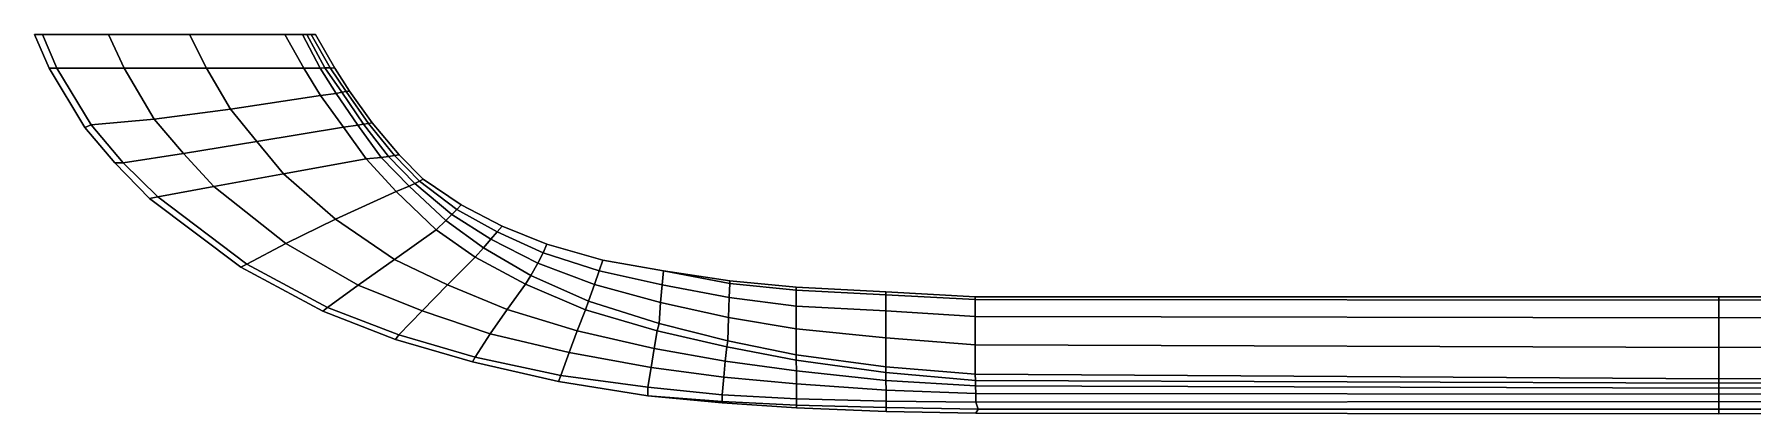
# Model space of a CAD drawing. Extents: x -125 to 123, y -28 to 0.
# Drawn here: x -125 to 0.2, y -27.6 to 0 of the extents above; entities that cross this region are included whole.
import ezdxf

# ---------------------------------------------------------------- set-up
doc = ezdxf.new("R2010")
doc.units = 0
doc.layers.add('METAL', color=5, linetype='CONTINUOUS')

msp = doc.modelspace()

# ---------------------------------------------------------------- meshes
at = {"layer": 'METAL'}
mesh = msp.add_polyface(dxfattribs=at)
corners = [(-124.41, -0.01, 0.83), (-117.98, 0, 1.88), (-117.98, -0.01, 0.83), (-116.74, 0, 2.43), (-112.99, 0, 2.97), (-106.75, 0, 3.48), (-125, -0.01, 0.29), (-123.91, -2.46, 0.32), (-123.37, -2.46, 0.83), (-124.41, -0.01, 0.83), (-121.31, -6.79, 0.31), (-120.86, -6.6, 0.89), (-119.14, -9.37, 0.34), (-118.52, -9.37, 0.98), (-118.13, -0.01, 0.29), (-125, -0.01, 0.29), (-116.61, -11.97, 0.37), (-116.01, -11.84, 1.07), (-123.91, -2.46, 0.13), (-123.91, -2.46, 0.02), (-121.31, -6.79, 0.02), (-121.31, -6.79, 0.11), (-119.14, -9.37, 0.02), (-119.14, -9.37, 0.12), (-116.61, -11.97, 0.13), (-116.61, -11.97, 0.02), (-109.96, -16.97, 0.02), (-109.96, -16.97, 0.19), (-125, -0.01, 0.29), (-125, -0.01, 0.11), (-123.91, -2.46, 0.32), (-121.31, -6.79, 0.31), (-119.14, -9.37, 0.34), (-116.61, -11.97, 0.37), (-109.96, -16.97, 0.56), (-118.13, -0.01, 0.11), (-125, -0.01, 0.11), (-119.59, -0.01, 2.35), (-118.45, -2.46, 2.34), (-112.45, -2.46, 3.53), (-113.7, -0.01, 3.57), (-119.59, -0.01, 2.35), (-123.37, -2.46, 0.83), (-124.41, -0.01, 0.83), (-116.26, -6.17, 2.39), (-110.7, -5.46, 3.57), (-120.86, -6.6, 0.89), (-116.01, -11.84, 1.07), (-111.91, -11.08, 2.52), (-114.13, -8.69, 2.45), (-118.52, -9.37, 0.98), (-113.7, -0.01, 3.57), (-125, -0.01, 0.02), (-118.13, -0.01, 0.02), (-125, -0.01, 0.02), (-124.41, -0.01, -0.79), (-117.98, -0.01, -0.79), (-117.98, 0, -1.85), (-112.99, 0, -2.93), (-116.74, 0, -2.4), (-106.75, 0, -3.44), (-125, -0.01, -0.25), (-124.41, -0.01, -0.79), (-123.37, -2.46, -0.79), (-123.91, -2.46, -0.28), (-120.86, -6.6, -0.86), (-121.31, -6.79, -0.27), (-118.52, -9.37, -0.94), (-119.14, -9.37, -0.3), (-118.13, -0.01, -0.25), (-125, -0.01, -0.25), (-116.01, -11.84, -1.03), (-116.61, -11.97, -0.33), (-123.91, -2.46, -0.09), (-121.31, -6.79, -0.08), (-119.14, -9.37, -0.09), (-116.61, -11.97, -0.1), (-109.96, -16.97, -0.16), (-125, -0.01, -0.25), (-123.91, -2.46, -0.28), (-125, -0.01, -0.07), (-121.31, -6.79, -0.27), (-119.14, -9.37, -0.3), (-125, -0.01, -0.07), (-118.13, -0.01, -0.07), (-116.61, -11.97, -0.33), (-119.59, -0.01, -2.32), (-118.45, -2.46, -2.3), (-119.59, -0.01, -2.32), (-113.7, -0.01, -3.53), (-112.45, -2.46, -3.5), (-123.37, -2.46, -0.79), (-124.41, -0.01, -0.79), (-116.26, -6.17, -2.35), (-110.7, -5.46, -3.53), (-120.86, -6.6, -0.86), (-116.01, -11.84, -1.03), (-118.52, -9.37, -0.94), (-114.13, -8.69, -2.42), (-111.91, -11.08, -2.48), (-113.7, -0.01, -3.53)]
mesh.append_faces([[corners[k] for k in face] for face in [(0, 1, 2, 2), (1, 3, 4, 5), (6, 7, 8, 9), (7, 10, 11, 8), (10, 12, 13, 11), (14, 15, 0, 2), (12, 16, 17, 13), (18, 19, 20, 21), (21, 20, 22, 23), (24, 25, 26, 27), (28, 29, 18, 30), (30, 18, 21, 31), (31, 21, 23, 32), (33, 24, 27, 34), (14, 35, 36, 15), (32, 23, 24, 33), (3, 1, 0, 37), (38, 39, 40, 41), (42, 38, 41, 43), (44, 45, 39, 38), (46, 44, 38, 42), (47, 48, 49, 50), (4, 3, 37, 51), (50, 49, 44, 46), (18, 29, 52, 19), (36, 35, 53, 54), (24, 23, 22, 25), (55, 56, 57, 57), (58, 59, 57, 60), (61, 62, 63, 64), (64, 63, 65, 66), (66, 65, 67, 68), (69, 56, 55, 70), (68, 67, 71, 72), (73, 74, 20, 19), (74, 75, 22, 20), (76, 77, 26, 25), (78, 79, 73, 80), (79, 81, 74, 73), (81, 82, 75, 74), (69, 70, 83, 84), (82, 85, 76, 75), (59, 86, 55, 57), (87, 88, 89, 90), (91, 92, 88, 87), (93, 87, 90, 94), (95, 91, 87, 93), (96, 97, 98, 99), (58, 100, 86, 59), (97, 95, 93, 98), (73, 19, 52, 80), (83, 54, 53, 84), (76, 25, 22, 75)]])
mesh = msp.add_polyface(dxfattribs=at)
corners = [(-105.45, -0.01, 4.68), (-106.75, -0.01, 4.48), (-105.36, -2.46, 4.42), (-104.18, -2.46, 4.61), (-117.98, 0, 1.88), (-106.75, 0, 2.26), (-106.75, -0.01, 0.83), (-117.98, -0.01, 0.83), (-104.82, 0, 2.33), (-104.5, -0.01, 0.83), (-106.75, 0, 3.48), (-105.45, -0.01, 4.68), (-104.18, -2.46, 4.61), (-103.82, -2.44, 3.57), (-105.14, 0, 3.61), (-105.14, 0, 3.61), (-106.75, -0.01, 4.48), (-105.45, -0.01, 4.68), (-106.77, -0.01, 0.29), (-118.13, -0.01, 0.29), (-116.61, -11.97, 0.37), (-109.96, -16.97, 0.56), (-109.52, -16.76, 1.29), (-116.01, -11.84, 1.07), (-103.98, -20.19, 0.9), (-103.64, -19.92, 1.67), (-104.5, -0.01, 0.29), (-104.5, -0.01, 0.11), (-104.5, -0.01, 0.02), (-106.77, -0.01, 0.02), (-106.77, -0.01, 0.11), (-118.13, -0.01, 0.11), (-109.96, -16.97, 0.56), (-109.96, -16.97, 0.19), (-103.98, -20.19, 0.31), (-103.98, -20.19, 0.9), (-112.45, -2.46, 3.53), (-113.7, -0.01, 3.57), (-110.7, -5.46, 3.57), (-104.15, -4.45, 4.44), (-106.84, -10.16, 3.65), (-100.81, -9.08, 4.46), (-102.48, -6.77, 4.45), (-108.78, -7.82, 3.61), (-111.91, -11.08, 2.52), (-114.13, -8.69, 2.45), (-106.68, -15.25, 2.71), (-103.04, -13.48, 3.8), (-109.52, -16.76, 1.29), (-116.01, -11.84, 1.07), (-103.64, -19.92, 1.67), (-101.4, -18.29, 3.01), (-112.99, 0, 2.97), (-113.7, -0.01, 3.57), (-116.26, -6.17, 2.39), (-118.13, -0.01, 0.02), (-109.96, -16.97, 0.02), (-103.98, -20.19, 0.02), (-105.45, -0.01, -4.65), (-104.18, -2.46, -4.58), (-105.36, -2.46, -4.38), (-106.75, -0.01, -4.45), (-117.98, 0, -1.85), (-117.98, -0.01, -0.79), (-106.75, -0.01, -0.79), (-106.75, 0, -2.23), (-104.5, -0.01, -0.79), (-104.82, 0, -2.29), (-106.75, 0, -3.44), (-105.14, 0, -3.58), (-106.75, -0.01, -4.45), (-105.45, -0.01, -4.65), (-106.77, -0.01, -0.25), (-118.13, -0.01, -0.25), (-116.61, -11.97, -0.33), (-116.01, -11.84, -1.03), (-109.52, -16.76, -1.26), (-109.96, -16.97, -0.52), (-103.64, -19.92, -1.64), (-103.98, -20.19, -0.87), (-104.5, -0.01, -0.25), (-104.5, -0.01, -0.07), (-106.77, -0.01, -0.07), (-118.13, -0.01, -0.07), (-116.61, -11.97, -0.33), (-109.96, -16.97, -0.52), (-109.96, -16.97, -0.16), (-116.61, -11.97, -0.1), (-103.98, -20.19, -0.87), (-103.98, -20.19, -0.28), (-112.45, -2.46, -3.5), (-113.7, -0.01, -3.53), (-110.7, -5.46, -3.53), (-104.15, -4.45, -4.4), (-106.84, -10.16, -3.62), (-108.78, -7.82, -3.57), (-102.48, -6.77, -4.42), (-100.81, -9.08, -4.43), (-111.91, -11.08, -2.48), (-114.13, -8.69, -2.42), (-106.68, -15.25, -2.68), (-103.04, -13.48, -3.76), (-109.52, -16.76, -1.26), (-116.01, -11.84, -1.03), (-103.64, -19.92, -1.64), (-101.4, -18.29, -2.97), (-113.7, -0.01, -3.53), (-112.99, 0, -2.93), (-116.26, -6.17, -2.35)]
mesh.append_faces([[corners[k] for k in face] for face in [(0, 1, 2, 3), (4, 5, 6, 7), (5, 8, 9, 6), (5, 4, 10, 10), (11, 12, 13, 14), (10, 15, 8, 5), (16, 17, 15, 10), (18, 19, 7, 6), (20, 21, 22, 23), (21, 24, 25, 22), (26, 18, 6, 9), (27, 28, 29, 30), (18, 30, 31, 19), (32, 33, 34, 35), (26, 27, 30, 18), (36, 2, 1, 37), (38, 39, 2, 36), (40, 41, 42, 43), (43, 42, 39, 38), (44, 40, 43, 45), (46, 47, 40, 44), (48, 46, 44, 49), (50, 51, 46, 48), (10, 52, 53, 16), (45, 43, 38, 54), (31, 30, 29, 55), (34, 33, 56, 57), (58, 59, 60, 61), (62, 63, 64, 65), (65, 64, 66, 67), (65, 68, 62, 62), (68, 65, 67, 69), (70, 68, 69, 71), (72, 64, 63, 73), (74, 75, 76, 77), (77, 76, 78, 79), (80, 66, 64, 72), (81, 82, 29, 28), (72, 73, 83, 82), (84, 85, 86, 87), (85, 88, 89, 86), (80, 72, 82, 81), (90, 91, 61, 60), (92, 90, 60, 93), (94, 95, 96, 97), (95, 92, 93, 96), (98, 99, 95, 94), (100, 98, 94, 101), (102, 103, 98, 100), (104, 102, 100, 105), (68, 70, 106, 107), (99, 108, 92, 95), (83, 55, 29, 82), (89, 57, 56, 86)]])
mesh = msp.add_polyface(dxfattribs=at)
corners = [(-104.18, -2.46, 4.61), (-105.36, -2.46, 4.42), (-104.15, -4.45, 4.44), (-103.01, -4.3, 4.63), (-102.48, -6.77, 4.45), (-101.43, -6.63, 4.63), (-100.81, -9.08, 4.46), (-99.73, -8.98, 4.64), (-104.82, 0, 2.33), (-103.45, -2.44, 2.31), (-103.09, -2.46, 0.97), (-104.5, -0.01, 0.83), (-102.27, -4.17, 2.47), (-102.02, -4.15, 1.07), (-100.65, -6.49, 2.47), (-100.38, -6.46, 1.07), (-98.74, -8.83, 2.47), (-98.42, -8.78, 1.07), (-105.14, 0, 3.61), (-103.82, -2.44, 3.57), (-102.6, -4.22, 3.66), (-104.18, -2.46, 4.61), (-103.01, -4.3, 4.63), (-101, -6.55, 3.66), (-101.43, -6.63, 4.63), (-99.18, -8.9, 3.66), (-99.73, -8.98, 4.64), (-103.09, -2.46, 0.29), (-104.5, -0.01, 0.29), (-102.02, -4.15, 0.37), (-100.38, -6.46, 0.37), (-98.42, -8.78, 0.37), (-100.38, -6.46, 0.13), (-100.38, -6.46, 0.02), (-102.02, -4.15, 0.02), (-102.02, -4.15, 0.13), (-103.09, -2.46, 0.11), (-104.5, -0.01, 0.11), (-98.42, -8.78, 0.13), (-103.09, -2.46, 0.02), (-104.5, -0.01, 0.02), (-98.42, -8.78, 0.02), (-104.18, -2.46, -4.58), (-103.01, -4.3, -4.59), (-104.15, -4.45, -4.4), (-105.36, -2.46, -4.38), (-101.43, -6.63, -4.6), (-102.48, -6.77, -4.42), (-99.73, -8.98, -4.6), (-100.81, -9.08, -4.43), (-104.82, 0, -2.29), (-104.5, -0.01, -0.79), (-103.09, -2.46, -0.93), (-103.45, -2.44, -2.27), (-102.02, -4.15, -1.03), (-102.27, -4.17, -2.43), (-100.38, -6.46, -1.03), (-100.65, -6.49, -2.43), (-98.42, -8.78, -1.03), (-98.74, -8.83, -2.44), (-105.14, 0, -3.58), (-103.82, -2.44, -3.53), (-105.45, -0.01, -4.65), (-104.18, -2.46, -4.58), (-102.6, -4.22, -3.62), (-103.01, -4.3, -4.59), (-101, -6.55, -3.62), (-101.43, -6.63, -4.6), (-99.18, -8.9, -3.63), (-99.73, -8.98, -4.6), (-103.09, -2.46, -0.25), (-104.5, -0.01, -0.25), (-102.02, -4.15, -0.33), (-100.38, -6.46, -0.33), (-98.42, -8.78, -0.33), (-100.38, -6.46, -0.1), (-102.02, -4.15, -0.1), (-104.5, -0.01, -0.07), (-103.09, -2.46, -0.07), (-96.66, -10.56, -0.33), (-98.42, -8.78, -0.1), (-96.66, -10.56, -0.1)]
mesh.append_faces([[corners[k] for k in face] for face in [(0, 1, 2, 3), (3, 2, 4, 5), (5, 4, 6, 7), (8, 9, 10, 11), (9, 12, 13, 10), (12, 14, 15, 13), (14, 16, 17, 15), (18, 19, 9, 8), (19, 20, 12, 9), (21, 22, 20, 19), (20, 23, 14, 12), (22, 24, 23, 20), (23, 25, 16, 14), (24, 26, 25, 23), (27, 28, 11, 10), (29, 27, 10, 13), (30, 29, 13, 15), (31, 30, 15, 17), (32, 33, 34, 35), (27, 36, 37, 28), (35, 36, 27, 29), (30, 32, 35, 29), (31, 38, 32, 30), (37, 36, 39, 40), (36, 35, 34, 39), (32, 38, 41, 33), (42, 43, 44, 45), (43, 46, 47, 44), (46, 48, 49, 47), (50, 51, 52, 53), (53, 52, 54, 55), (55, 54, 56, 57), (57, 56, 58, 59), (60, 50, 53, 61), (62, 60, 61, 63), (61, 53, 55, 64), (63, 61, 64, 65), (64, 55, 57, 66), (65, 64, 66, 67), (66, 57, 59, 68), (67, 66, 68, 69), (70, 52, 51, 71), (72, 54, 52, 70), (73, 56, 54, 72), (74, 58, 56, 73), (75, 76, 34, 33), (70, 71, 77, 78), (76, 72, 70, 78), (73, 72, 76, 75), (79, 74, 80, 81), (74, 73, 75, 80), (77, 40, 39, 78), (78, 39, 34, 76), (75, 33, 41, 80)]])
mesh = msp.add_polyface(dxfattribs=at)
corners = [(-99.73, -8.98, 4.64), (-100.81, -9.08, 4.46), (-98.62, -11.45, 4.55), (-97.69, -11.07, 4.7), (-95.72, -14.26, 4.65), (-95.01, -13.57, 4.77), (-98.74, -8.83, 2.47), (-96.93, -10.7, 2.49), (-96.66, -10.56, 1.07), (-98.42, -8.78, 1.07), (-94.2, -12.76, 2.52), (-93.9, -12.43, 1.07), (-99.18, -8.9, 3.66), (-97.27, -10.88, 3.7), (-99.73, -8.98, 4.64), (-97.69, -11.07, 4.7), (-94.57, -13.14, 3.75), (-95.01, -13.57, 4.77), (-103.98, -20.19, 0.9), (-98.69, -22.24, 1.35), (-98.44, -21.91, 1.98), (-103.64, -19.92, 1.67), (-96.66, -10.56, 0.37), (-98.42, -8.78, 0.37), (-93.9, -12.43, 0.37), (-93.07, -23.88, 1.57), (-92.87, -23.52, 2.33), (-103.98, -20.19, 0.31), (-103.98, -20.19, 0.02), (-98.69, -22.24, 0.02), (-98.69, -22.24, 0.46), (-96.66, -10.56, 0.13), (-96.66, -10.56, 0.02), (-98.42, -8.78, 0.02), (-98.42, -8.78, 0.13), (-103.98, -20.19, 0.9), (-98.69, -22.24, 1.35), (-93.9, -12.43, 0.13), (-93.07, -23.88, 0.53), (-93.07, -23.88, 1.57), (-103.04, -13.48, 3.8), (-106.84, -10.16, 3.65), (-98.76, -16.4, 4), (-94.88, -18.27, 4.13), (-92.87, -16.23, 4.66), (-101.4, -18.29, 3.01), (-106.68, -15.25, 2.71), (-96.73, -20.16, 3.24), (-98.44, -21.91, 1.98), (-103.64, -19.92, 1.67), (-92.87, -23.52, 2.33), (-91.77, -21.83, 3.5), (-93.9, -12.43, 0.02), (-93.07, -23.88, 0.02), (-99.73, -8.98, -4.6), (-97.69, -11.07, -4.66), (-98.62, -11.45, -4.51), (-100.81, -9.08, -4.43), (-95.01, -13.57, -4.74), (-95.72, -14.26, -4.61), (-98.74, -8.83, -2.44), (-98.42, -8.78, -1.03), (-96.66, -10.56, -1.03), (-96.93, -10.7, -2.46), (-93.9, -12.43, -1.03), (-94.2, -12.76, -2.48), (-99.18, -8.9, -3.63), (-97.27, -10.88, -3.67), (-99.73, -8.98, -4.6), (-97.69, -11.07, -4.66), (-94.57, -13.14, -3.72), (-95.01, -13.57, -4.74), (-103.98, -20.19, -0.87), (-103.64, -19.92, -1.64), (-98.44, -21.91, -1.95), (-98.69, -22.24, -1.32), (-96.66, -10.56, -0.33), (-98.42, -8.78, -0.33), (-93.9, -12.43, -0.33), (-92.87, -23.52, -2.29), (-93.07, -23.88, -1.53), (-103.98, -20.19, -0.28), (-98.69, -22.24, -0.43), (-96.66, -10.56, -0.1), (-98.42, -8.78, -0.1), (-103.98, -20.19, -0.87), (-98.69, -22.24, -1.32), (-93.9, -12.43, -0.1), (-93.07, -23.88, -1.53), (-93.07, -23.88, -0.5), (-103.04, -13.48, -3.76), (-106.84, -10.16, -3.62), (-98.76, -16.4, -3.97), (-94.88, -18.27, -4.09), (-92.87, -16.23, -4.62), (-101.4, -18.29, -2.97), (-106.68, -15.25, -2.68), (-96.73, -20.16, -3.2), (-98.44, -21.91, -1.95), (-103.64, -19.92, -1.64), (-92.87, -23.52, -2.29), (-91.77, -21.83, -3.46)]
mesh.append_faces([[corners[k] for k in face] for face in [(0, 1, 2, 3), (3, 2, 4, 5), (6, 7, 8, 9), (7, 10, 11, 8), (12, 13, 7, 6), (14, 15, 13, 12), (13, 16, 10, 7), (15, 17, 16, 13), (18, 19, 20, 21), (22, 23, 9, 8), (24, 22, 8, 11), (19, 25, 26, 20), (27, 28, 29, 30), (31, 32, 33, 34), (35, 27, 30, 36), (22, 31, 34, 23), (24, 37, 31, 22), (36, 30, 38, 39), (40, 2, 1, 41), (42, 4, 2, 40), (43, 44, 4, 42), (45, 42, 40, 46), (47, 43, 42, 45), (48, 47, 45, 49), (50, 51, 47, 48), (31, 37, 52, 32), (38, 30, 29, 53), (54, 55, 56, 57), (55, 58, 59, 56), (60, 61, 62, 63), (63, 62, 64, 65), (66, 60, 63, 67), (68, 66, 67, 69), (67, 63, 65, 70), (69, 67, 70, 71), (72, 73, 74, 75), (76, 62, 61, 77), (78, 64, 62, 76), (75, 74, 79, 80), (81, 82, 29, 28), (83, 84, 33, 32), (85, 86, 82, 81), (78, 76, 83, 87), (86, 88, 89, 82), (90, 91, 57, 56), (92, 90, 56, 59), (93, 92, 59, 94), (95, 96, 90, 92), (97, 95, 92, 93), (98, 99, 95, 97), (100, 98, 97, 101), (83, 32, 52, 87), (89, 53, 29, 82)]])
mesh = msp.add_polyface(dxfattribs=at)
corners = [(-95.01, -13.57, 4.77), (-95.72, -14.26, 4.65), (-92.87, -16.23, 4.66), (-92.26, -15.57, 4.75), (-88.81, -17.58, 4.75), (-89.21, -18.2, 4.71), (-84.84, -20.07, 4.79), (-84.61, -19.44, 4.79), (-94.2, -12.76, 2.52), (-91.28, -14.39, 2.51), (-90.91, -13.97, 1.07), (-93.9, -12.43, 1.07), (-87.91, -15.93, 2.51), (-83.83, -17.24, 2.6), (-83.57, -16.45, 1.06), (-87.65, -15.3, 1.07), (-94.57, -13.14, 3.75), (-91.74, -14.92, 3.74), (-95.01, -13.57, 4.77), (-92.26, -15.57, 4.75), (-88.3, -16.69, 3.74), (-84.18, -18.24, 3.85), (-88.81, -17.58, 4.75), (-84.61, -19.44, 4.79), (-93.07, -23.88, 1.57), (-86.79, -25.3, 2.01), (-86.63, -24.86, 2.81), (-92.87, -23.52, 2.33), (-87.65, -15.3, 0.37), (-90.91, -13.97, 0.46), (-87.65, -15.3, 1.07), (-93.9, -12.43, 0.37), (-83.57, -16.45, 0.34), (-83.57, -16.45, 1.06), (-93.07, -23.88, 0.53), (-93.07, -23.88, 0.02), (-86.79, -25.3, 0.02), (-86.79, -25.3, 0.68), (-87.65, -15.3, 0.13), (-87.65, -15.3, 0.02), (-90.91, -13.97, 0.02), (-90.91, -13.97, 0.17), (-93.07, -23.88, 1.57), (-86.79, -25.3, 2.01), (-93.9, -12.43, 0.13), (-85.44, -21.61, 4.45), (-90.55, -20.06, 4.29), (-94.88, -18.27, 4.13), (-86.03, -23.2, 3.79), (-91.77, -21.83, 3.5), (-86.63, -24.86, 2.81), (-92.87, -23.52, 2.33), (-96.73, -20.16, 3.24), (-93.9, -12.43, 0.02), (-95.01, -13.57, -4.74), (-92.26, -15.57, -4.71), (-92.87, -16.23, -4.62), (-95.72, -14.26, -4.61), (-88.81, -17.58, -4.71), (-84.61, -19.44, -4.76), (-84.84, -20.07, -4.76), (-89.21, -18.2, -4.67), (-94.2, -12.76, -2.48), (-93.9, -12.43, -1.03), (-90.91, -13.97, -1.03), (-91.28, -14.39, -2.47), (-87.91, -15.93, -2.47), (-87.65, -15.3, -1.03), (-83.57, -16.45, -1.02), (-83.83, -17.24, -2.57), (-94.57, -13.14, -3.72), (-91.74, -14.92, -3.7), (-95.01, -13.57, -4.74), (-92.26, -15.57, -4.71), (-88.3, -16.69, -3.7), (-84.18, -18.24, -3.81), (-88.81, -17.58, -4.71), (-84.61, -19.44, -4.76), (-93.07, -23.88, -1.53), (-92.87, -23.52, -2.29), (-86.63, -24.86, -2.78), (-86.79, -25.3, -1.97), (-87.65, -15.3, -0.33), (-87.65, -15.3, -1.03), (-90.91, -13.97, -0.43), (-93.9, -12.43, -0.33), (-93.07, -23.88, -0.5), (-86.79, -25.3, -0.64), (-87.65, -15.3, -0.1), (-90.91, -13.97, -0.13), (-93.07, -23.88, -1.53), (-86.79, -25.3, -1.97), (-93.9, -12.43, -0.1), (-85.44, -21.61, -4.42), (-90.55, -20.06, -4.25), (-94.88, -18.27, -4.09), (-86.03, -23.2, -3.76), (-91.77, -21.83, -3.46), (-86.63, -24.86, -2.78), (-92.87, -23.52, -2.29), (-96.73, -20.16, -3.2)]
mesh.append_faces([[corners[k] for k in face] for face in [(0, 1, 2, 3), (4, 5, 6, 7), (3, 2, 5, 4), (8, 9, 10, 11), (12, 13, 14, 15), (9, 12, 15, 10), (16, 17, 9, 8), (18, 19, 17, 16), (20, 21, 13, 12), (22, 23, 21, 20), (17, 20, 12, 9), (19, 22, 20, 17), (24, 25, 26, 27), (28, 29, 10, 30), (29, 31, 11, 10), (32, 28, 30, 33), (34, 35, 36, 37), (38, 39, 40, 41), (42, 34, 37, 43), (28, 38, 41, 29), (29, 41, 44, 31), (45, 6, 5, 46), (46, 5, 2, 47), (48, 45, 46, 49), (50, 48, 49, 51), (49, 46, 47, 52), (44, 41, 40, 53), (54, 55, 56, 57), (58, 59, 60, 61), (55, 58, 61, 56), (62, 63, 64, 65), (66, 67, 68, 69), (65, 64, 67, 66), (70, 62, 65, 71), (72, 70, 71, 73), (74, 66, 69, 75), (76, 74, 75, 77), (71, 65, 66, 74), (73, 71, 74, 76), (78, 79, 80, 81), (82, 83, 64, 84), (84, 64, 63, 85), (86, 87, 36, 35), (88, 89, 40, 39), (90, 91, 87, 86), (82, 84, 89, 88), (84, 85, 92, 89), (93, 94, 61, 60), (94, 95, 56, 61), (96, 97, 94, 93), (98, 99, 97, 96), (97, 100, 95, 94), (92, 53, 40, 89)]])
mesh = msp.add_polyface(dxfattribs=at)
corners = [(-74.53, -22.78, 4.97), (-74.46, -22.35, 4.95), (-79.47, -21.08, 4.85), (-79.6, -21.61, 4.91), (-84.61, -19.44, 4.79), (-84.84, -20.07, 4.79), (-79.25, -18.27, 2.67), (-74.35, -19.17, 2.7), (-74.3, -18.17, 1.13), (-79.15, -17.24, 1.07), (-83.83, -17.24, 2.6), (-83.57, -16.45, 1.06), (-79.36, -19.55, 4.22), (-74.41, -20.63, 4.46), (-74.41, -20.63, 4.46), (-79.36, -19.55, 4.22), (-84.18, -18.24, 3.85), (-84.61, -19.44, 4.79), (-80.28, -26.35, 2.43), (-74.87, -26.76, 2.79), (-74.87, -26.28, 3.59), (-80.28, -25.73, 3.3), (-79.15, -17.24, 0.37), (-83.57, -16.45, 0.34), (-83.57, -16.45, 1.06), (-79.15, -17.24, 1.07), (-74.3, -17.96, 0.64), (-86.79, -25.3, 2.01), (-86.63, -24.86, 2.81), (-79.15, -17.24, 0.13), (-79.15, -17.24, 0.02), (-83.57, -16.45, 0.02), (-83.57, -16.45, 0.08), (-74.3, -17.96, 0.25), (-74.3, -17.96, 0.02), (-80.28, -26.35, 2.43), (-80.28, -26.35, 0.82), (-74.87, -26.86, 0.94), (-74.87, -26.76, 2.79), (-87.65, -15.3, 0.13), (-87.65, -15.3, 0.37), (-86.79, -25.3, 2.01), (-86.79, -25.3, 0.68), (-74.64, -23.83, 4.7), (-79.82, -22.91, 4.62), (-85.44, -21.61, 4.45), (-74.75, -25, 4.23), (-80.04, -24.28, 4.08), (-74.87, -26.28, 3.59), (-80.28, -25.73, 3.3), (-86.03, -23.2, 3.79), (-86.63, -24.86, 2.81), (-80.28, -26.35, 0.02), (-74.87, -26.86, 0.02), (-87.65, -15.3, 0.02), (-86.79, -25.3, 0.02), (-74.53, -22.78, -4.94), (-79.6, -21.61, -4.87), (-79.47, -21.08, -4.82), (-74.46, -22.35, -4.92), (-84.61, -19.44, -4.76), (-84.84, -20.07, -4.76), (-79.25, -18.27, -2.63), (-79.15, -17.24, -1.03), (-74.3, -18.17, -1.09), (-74.35, -19.17, -2.67), (-83.83, -17.24, -2.57), (-83.57, -16.45, -1.02), (-79.36, -19.55, -4.19), (-74.41, -20.63, -4.42), (-79.36, -19.55, -4.19), (-74.41, -20.63, -4.42), (-84.18, -18.24, -3.81), (-84.61, -19.44, -4.76), (-80.28, -26.35, -2.39), (-80.28, -25.73, -3.26), (-74.87, -26.28, -3.55), (-74.87, -26.76, -2.75), (-79.15, -17.24, -0.33), (-79.15, -17.24, -1.03), (-83.57, -16.45, -1.02), (-83.57, -16.45, -0.3), (-87.65, -15.3, -1.03), (-87.65, -15.3, -0.33), (-86.79, -25.3, -1.97), (-86.63, -24.86, -2.78), (-79.15, -17.24, -0.1), (-83.57, -16.45, -0.04), (-80.28, -26.35, -2.39), (-74.87, -26.76, -2.75), (-74.87, -26.86, -0.9), (-80.28, -26.35, -0.78), (-87.65, -15.3, -0.1), (-86.79, -25.3, -1.97), (-86.79, -25.3, -0.64), (-74.64, -23.83, -4.66), (-79.82, -22.91, -4.58), (-85.44, -21.61, -4.42), (-74.75, -25, -4.2), (-80.04, -24.28, -4.04), (-74.87, -26.28, -3.55), (-80.28, -25.73, -3.26), (-86.03, -23.2, -3.76), (-86.63, -24.86, -2.78)]
mesh.append_faces([[corners[k] for k in face] for face in [(0, 1, 2, 3), (4, 5, 3, 2), (6, 7, 8, 9), (10, 6, 9, 11), (12, 13, 7, 6), (2, 1, 14, 15), (16, 12, 6, 10), (17, 2, 15, 16), (18, 19, 20, 21), (22, 23, 24, 25), (26, 22, 25, 8), (27, 18, 21, 28), (29, 30, 31, 32), (33, 34, 30, 29), (35, 36, 37, 38), (22, 29, 32, 23), (23, 32, 39, 40), (33, 29, 22, 26), (41, 42, 36, 35), (43, 0, 3, 44), (44, 3, 5, 45), (46, 43, 44, 47), (48, 46, 47, 49), (47, 44, 45, 50), (49, 47, 50, 51), (37, 36, 52, 53), (39, 32, 31, 54), (36, 42, 55, 52), (56, 57, 58, 59), (60, 58, 57, 61), (62, 63, 64, 65), (66, 67, 63, 62), (68, 62, 65, 69), (58, 70, 71, 59), (72, 66, 62, 68), (73, 72, 70, 58), (74, 75, 76, 77), (78, 79, 80, 81), (81, 80, 82, 83), (84, 85, 75, 74), (86, 87, 31, 30), (88, 89, 90, 91), (78, 81, 87, 86), (81, 83, 92, 87), (93, 88, 91, 94), (95, 96, 57, 56), (96, 97, 61, 57), (98, 99, 96, 95), (100, 101, 99, 98), (99, 102, 97, 96), (101, 103, 102, 99), (90, 53, 52, 91), (92, 54, 31, 87), (91, 52, 55, 94)]])
mesh = msp.add_polyface(dxfattribs=at)
corners = [(-69.47, -23.74, 5.04), (-62.94, -24.64, 5.02), (-62.95, -24.23, 4.97), (-69.48, -23.35, 4.93), (-74.53, -22.78, 4.97), (-74.46, -22.35, 4.95), (-69.48, -19.82, 2.69), (-62.95, -20.15, 2.98), (-62.95, -18.99, 1.1), (-69.48, -18.64, 1.13), (-74.35, -19.17, 2.7), (-74.3, -18.17, 1.13), (-69.48, -21.46, 4.51), (-62.95, -22.13, 4.53), (-62.95, -22.13, 4.53), (-69.48, -21.46, 4.51), (-74.41, -20.63, 4.46), (-74.41, -20.63, 4.46), (-69.44, -27.04, 2.95), (-62.91, -27.21, 3.18), (-62.91, -26.74, 4.03), (-69.44, -26.56, 3.83), (-69.48, -18.43, 0.64), (-74.3, -17.96, 0.64), (-62.95, -18.78, 0.63), (-74.87, -26.76, 2.79), (-74.87, -26.28, 3.59), (-69.44, -27.23, 1), (-69.44, -27.23, 0.02), (-62.91, -27.5, 0.02), (-62.91, -27.5, 1.1), (-62.95, -18.78, 0.25), (-62.95, -18.78, 0.02), (-69.48, -18.43, 0.02), (-69.48, -18.43, 0.25), (-74.87, -26.86, 0.94), (-74.87, -26.86, 0.02), (-69.44, -27.04, 2.95), (-62.91, -27.21, 3.18), (-69.48, -18.43, 0.64), (-74.3, -17.96, 0.25), (-62.95, -18.78, 0.63), (-74.87, -26.76, 2.79), (-69.46, -24.53, 4.77), (-69.47, -23.74, 5.04), (-74.64, -23.83, 4.7), (-62.93, -25.23, 4.8), (-62.94, -24.64, 5.02), (-69.45, -25.47, 4.37), (-74.75, -25, 4.23), (-69.44, -26.56, 3.83), (-74.87, -26.28, 3.59), (-62.92, -25.94, 4.48), (-62.91, -26.74, 4.03), (-74.3, -17.96, 0.02), (-69.47, -23.74, -5), (-69.48, -23.35, -4.89), (-62.95, -24.23, -4.93), (-62.94, -24.64, -4.98), (-74.53, -22.78, -4.94), (-74.46, -22.35, -4.92), (-69.48, -19.82, -2.66), (-69.48, -18.64, -1.09), (-62.95, -18.99, -1.06), (-62.95, -20.15, -2.95), (-74.35, -19.17, -2.67), (-74.3, -18.17, -1.09), (-69.48, -21.46, -4.47), (-62.95, -22.13, -4.49), (-69.48, -21.46, -4.47), (-62.95, -22.13, -4.49), (-74.41, -20.63, -4.42), (-74.41, -20.63, -4.42), (-69.44, -27.04, -2.92), (-69.44, -26.56, -3.8), (-62.91, -26.74, -3.99), (-62.91, -27.21, -3.14), (-69.48, -18.43, -0.6), (-74.3, -17.96, -0.6), (-79.15, -17.24, -1.03), (-79.15, -17.24, -0.33), (-62.95, -18.78, -0.59), (-74.87, -26.76, -2.75), (-74.87, -26.28, -3.55), (-74.3, -17.96, -0.22), (-79.15, -17.24, -0.1), (-79.15, -17.24, 0.02), (-62.95, -18.78, -0.21), (-69.48, -18.43, -0.22), (-74.87, -26.86, -0.9), (-69.44, -27.23, -0.96), (-69.48, -18.43, -0.6), (-62.95, -18.78, -0.59), (-74.87, -26.76, -2.75), (-69.44, -27.04, -2.92), (-69.46, -24.53, -4.73), (-74.64, -23.83, -4.66), (-69.47, -23.74, -5), (-62.93, -25.23, -4.77), (-62.94, -24.64, -4.98), (-69.45, -25.47, -4.33), (-74.75, -25, -4.2), (-69.44, -26.56, -3.8), (-74.87, -26.28, -3.55), (-62.92, -25.94, -4.44), (-62.91, -26.74, -3.99)]
mesh.append_faces([[corners[k] for k in face] for face in [(0, 1, 2, 3), (4, 0, 3, 5), (6, 7, 8, 9), (10, 6, 9, 11), (12, 13, 7, 6), (3, 2, 14, 15), (16, 12, 6, 10), (5, 3, 15, 17), (18, 19, 20, 21), (22, 23, 11, 9), (24, 22, 9, 8), (25, 18, 21, 26), (27, 28, 29, 30), (31, 32, 33, 34), (35, 36, 28, 27), (37, 27, 30, 38), (39, 34, 40, 23), (41, 31, 34, 39), (42, 35, 27, 37), (43, 44, 4, 45), (46, 47, 44, 43), (48, 43, 45, 49), (50, 48, 49, 51), (52, 46, 43, 48), (53, 52, 48, 50), (40, 34, 33, 54), (55, 56, 57, 58), (59, 60, 56, 55), (61, 62, 63, 64), (65, 66, 62, 61), (67, 61, 64, 68), (56, 69, 70, 57), (71, 65, 61, 67), (60, 72, 69, 56), (73, 74, 75, 76), (77, 62, 66, 78), (78, 66, 79, 80), (81, 63, 62, 77), (82, 83, 74, 73), (84, 85, 86, 54), (87, 88, 33, 32), (89, 90, 28, 36), (91, 78, 84, 88), (84, 78, 80, 85), (92, 91, 88, 87), (93, 94, 90, 89), (95, 96, 59, 97), (98, 95, 97, 99), (100, 101, 96, 95), (102, 103, 101, 100), (104, 100, 95, 98), (105, 102, 100, 104), (84, 54, 33, 88)]])
mesh = msp.add_polyface(dxfattribs=at)
corners = [(-56.42, -24.78, 5.01), (-56.41, -25.22, 5), (-2.24, -25.42, 5.01), (-2.24, -25.11, 4.99), (-62.95, -24.23, 4.97), (-62.94, -24.64, 5.02), (-56.42, -20.56, 3.01), (-2.24, -20.67, 3.01), (-2.24, -19.37, 1.09), (-56.42, -19.33, 1.1), (-62.95, -20.15, 2.98), (-62.95, -18.99, 1.1), (-56.42, -22.62, 4.57), (-2.24, -22.83, 4.55), (-2.24, -20.67, 3.01), (-56.42, -20.56, 3.01), (-2.24, -22.83, 4.55), (-56.42, -22.62, 4.57), (-62.95, -22.13, 4.53), (-62.95, -22.13, 4.53), (-56.21, -27.31, 3.35), (-2.24, -27.32, 3.44), (-2.24, -26.76, 4.37), (-56.38, -26.82, 4.21), (-2.24, -19.13, 0.67), (-56.42, -19.13, 0.63), (-62.91, -27.21, 3.18), (-62.91, -26.74, 4.03), (-62.95, -18.78, 0.63), (-56.38, -27.61, 1.14), (-56.38, -27.61, 0.02), (-2.24, -27.65, 0.02), (-2.24, -27.65, 1.16), (-2.24, -19.13, 0.26), (-2.24, -19.13, 0.02), (-56.42, -19.13, 0.02), (-56.42, -19.13, 0.25), (-62.91, -27.5, 1.1), (-62.91, -27.5, 0.02), (-56.21, -27.31, 3.35), (-2.24, -27.32, 3.44), (-2.24, -19.13, 0.67), (-56.42, -19.13, 0.63), (-62.91, -27.21, 3.18), (-62.95, -18.78, 0.25), (-62.95, -18.78, 0.63), (-56.4, -25.63, 4.84), (-56.41, -25.22, 5), (-62.94, -24.64, 5.02), (-62.93, -25.23, 4.8), (-2.24, -25.78, 4.9), (-2.24, -25.42, 5.01), (-56.39, -26.17, 4.58), (-62.92, -25.94, 4.48), (-56.38, -26.82, 4.21), (-62.91, -26.74, 4.03), (-2.24, -26.23, 4.69), (-2.24, -26.76, 4.37), (-62.95, -18.78, 0.02), (-56.42, -24.78, -4.97), (-2.24, -25.11, -4.95), (-2.24, -25.42, -4.98), (-56.41, -25.22, -4.96), (-62.94, -24.64, -4.98), (-62.95, -24.23, -4.93), (-56.42, -20.56, -2.98), (-56.42, -19.33, -1.06), (-2.24, -19.37, -1.05), (-2.24, -20.67, -2.97), (-62.95, -20.15, -2.95), (-62.95, -18.99, -1.06), (-56.42, -22.62, -4.53), (-56.42, -20.56, -2.98), (-2.24, -20.67, -2.97), (-2.24, -22.83, -4.52), (-56.42, -22.62, -4.53), (-2.24, -22.83, -4.52), (-62.95, -22.13, -4.49), (-62.95, -22.13, -4.49), (-56.21, -27.31, -3.32), (-56.38, -26.82, -4.17), (-2.24, -26.76, -4.34), (-2.24, -27.32, -3.41), (-2.24, -19.13, -0.63), (-56.42, -19.13, -0.59), (-62.91, -27.21, -3.14), (-62.91, -26.74, -3.99), (-62.95, -18.78, -0.59), (-69.44, -27.23, -0.96), (-62.91, -27.5, -1.06), (-69.44, -27.23, 0.02), (-56.38, -27.61, -1.11), (-2.24, -27.65, -1.12), (-2.24, -19.13, -0.23), (-56.42, -19.13, -0.21), (-69.44, -27.04, -2.92), (-62.91, -27.21, -3.14), (-56.21, -27.31, -3.32), (-2.24, -27.32, -3.41), (-2.24, -19.13, -0.63), (-56.42, -19.13, -0.59), (-62.95, -18.78, -0.59), (-62.95, -18.78, -0.21), (-56.4, -25.63, -4.81), (-62.93, -25.23, -4.77), (-62.94, -24.64, -4.98), (-56.41, -25.22, -4.96), (-2.24, -25.78, -4.87), (-2.24, -25.42, -4.98), (-56.39, -26.17, -4.54), (-62.92, -25.94, -4.44), (-56.38, -26.82, -4.17), (-62.91, -26.74, -3.99), (-2.24, -26.23, -4.66), (-2.24, -26.76, -4.34)]
mesh.append_faces([[corners[k] for k in face] for face in [(0, 1, 2, 3), (0, 4, 5, 1), (6, 7, 8, 9), (10, 6, 9, 11), (12, 13, 14, 15), (0, 3, 16, 17), (18, 12, 15, 10), (4, 0, 17, 19), (20, 21, 22, 23), (24, 25, 9, 8), (26, 20, 23, 27), (25, 28, 11, 9), (29, 30, 31, 32), (33, 34, 35, 36), (37, 38, 30, 29), (39, 29, 32, 40), (41, 33, 36, 42), (43, 37, 29, 39), (42, 36, 44, 45), (46, 47, 48, 49), (50, 51, 47, 46), (52, 46, 49, 53), (54, 52, 53, 55), (56, 50, 46, 52), (57, 56, 52, 54), (44, 36, 35, 58), (59, 60, 61, 62), (59, 62, 63, 64), (65, 66, 67, 68), (69, 70, 66, 65), (71, 72, 73, 74), (59, 75, 76, 60), (77, 69, 72, 71), (64, 78, 75, 59), (79, 80, 81, 82), (83, 67, 66, 84), (85, 86, 80, 79), (84, 66, 70, 87), (88, 89, 38, 90), (91, 92, 31, 30), (93, 94, 35, 34), (89, 91, 30, 38), (95, 96, 89, 88), (97, 98, 92, 91), (99, 100, 94, 93), (96, 97, 91, 89), (100, 101, 102, 94), (103, 104, 105, 106), (107, 103, 106, 108), (109, 110, 104, 103), (111, 112, 110, 109), (113, 109, 103, 107), (114, 111, 109, 113), (102, 58, 35, 94)]])
mesh = msp.add_polyface(dxfattribs=at)
corners = [(54.94, -24.78, 5.01), (-2.24, -25.11, 4.99), (-2.24, -25.42, 5.01), (54.93, -25.22, 5), (60.46, -24.64, 5.02), (60.47, -24.23, 4.97), (54.94, -20.56, 3.01), (54.94, -19.33, 1.1), (-2.24, -19.37, 1.09), (-2.24, -20.67, 3.01), (60.47, -20.15, 2.98), (60.47, -18.99, 1.1), (54.94, -22.62, 4.57), (54.94, -20.56, 3.01), (-2.24, -20.67, 3.01), (-2.24, -22.83, 4.55), (54.94, -22.62, 4.57), (-2.24, -22.83, 4.55), (60.47, -22.13, 4.53), (60.47, -22.13, 4.53), (54.73, -27.31, 3.35), (54.9, -26.82, 4.21), (-2.24, -26.76, 4.37), (-2.24, -27.32, 3.44), (-2.24, -19.13, 0.67), (54.94, -19.13, 0.63), (60.43, -27.21, 3.18), (60.43, -26.74, 4.03), (60.47, -18.78, 0.63), (60.43, -27.5, 0.02), (66.96, -27.23, 0.02), (66.96, -27.23, 1), (60.43, -27.5, 1.1), (-2.24, -27.65, 0.02), (54.9, -27.61, 0.02), (54.9, -27.61, 1.14), (-2.24, -27.65, 1.16), (54.94, -19.13, 0.02), (-2.24, -19.13, 0.02), (-2.24, -19.13, 0.26), (54.94, -19.13, 0.25), (54.73, -27.31, 3.35), (-2.24, -27.32, 3.44), (-2.24, -19.13, 0.67), (54.94, -19.13, 0.63), (60.43, -27.21, 3.18), (60.47, -18.78, 0.63), (60.47, -18.78, 0.25), (60.45, -25.23, 4.8), (60.46, -24.64, 5.02), (54.93, -25.22, 5), (54.92, -25.63, 4.84), (-2.24, -25.42, 5.01), (-2.24, -25.78, 4.9), (60.44, -25.94, 4.48), (54.91, -26.17, 4.58), (60.43, -26.74, 4.03), (54.9, -26.82, 4.21), (-2.24, -26.23, 4.69), (-2.24, -26.76, 4.37), (60.47, -18.78, 0.02), (54.94, -24.78, -4.97), (54.93, -25.22, -4.96), (-2.24, -25.42, -4.98), (-2.24, -25.11, -4.95), (60.47, -24.23, -4.93), (60.46, -24.64, -4.98), (54.94, -20.56, -2.98), (-2.24, -20.67, -2.97), (-2.24, -19.37, -1.05), (54.94, -19.33, -1.06), (60.47, -20.15, -2.95), (60.47, -18.99, -1.06), (54.94, -22.62, -4.53), (-2.24, -22.83, -4.52), (-2.24, -20.67, -2.97), (54.94, -20.56, -2.98), (-2.24, -22.83, -4.52), (54.94, -22.62, -4.53), (60.47, -22.13, -4.49), (60.47, -22.13, -4.49), (54.73, -27.31, -3.32), (-2.24, -27.32, -3.41), (-2.24, -26.76, -4.34), (54.9, -26.82, -4.17), (-2.24, -19.13, -0.63), (54.94, -19.13, -0.59), (60.43, -27.21, -3.14), (60.43, -26.74, -3.99), (60.47, -18.78, -0.59), (-2.24, -27.65, -1.12), (54.9, -27.61, -1.11), (54.94, -19.13, -0.21), (-2.24, -19.13, -0.23), (60.43, -27.5, -1.06), (54.73, -27.31, -3.32), (-2.24, -27.32, -3.41), (-2.24, -19.13, -0.63), (54.94, -19.13, -0.59), (60.43, -27.21, -3.14), (60.47, -18.78, -0.21), (60.47, -18.78, -0.59), (60.45, -25.23, -4.77), (54.92, -25.63, -4.81), (54.93, -25.22, -4.96), (60.46, -24.64, -4.98), (-2.24, -25.78, -4.87), (-2.24, -25.42, -4.98), (60.44, -25.94, -4.44), (54.91, -26.17, -4.54), (60.43, -26.74, -3.99), (54.9, -26.82, -4.17), (-2.24, -26.23, -4.66), (-2.24, -26.76, -4.34)]
mesh.append_faces([[corners[k] for k in face] for face in [(0, 1, 2, 3), (0, 3, 4, 5), (6, 7, 8, 9), (10, 11, 7, 6), (12, 13, 14, 15), (0, 16, 17, 1), (18, 10, 13, 12), (5, 19, 16, 0), (20, 21, 22, 23), (24, 8, 7, 25), (26, 27, 21, 20), (25, 7, 11, 28), (29, 30, 31, 32), (33, 34, 35, 36), (37, 38, 39, 40), (34, 29, 32, 35), (41, 42, 36, 35), (43, 44, 40, 39), (45, 41, 35, 32), (44, 46, 47, 40), (48, 49, 50, 51), (51, 50, 52, 53), (54, 48, 51, 55), (56, 54, 55, 57), (55, 51, 53, 58), (57, 55, 58, 59), (40, 47, 60, 37), (61, 62, 63, 64), (61, 65, 66, 62), (67, 68, 69, 70), (71, 67, 70, 72), (73, 74, 75, 76), (61, 64, 77, 78), (79, 73, 76, 71), (65, 61, 78, 80), (81, 82, 83, 84), (85, 86, 70, 69), (87, 81, 84, 88), (86, 89, 72, 70), (33, 90, 91, 34), (37, 92, 93, 38), (34, 91, 94, 29), (95, 91, 90, 96), (97, 93, 92, 98), (99, 94, 91, 95), (98, 92, 100, 101), (102, 103, 104, 105), (103, 106, 107, 104), (108, 109, 103, 102), (110, 111, 109, 108), (109, 112, 106, 103), (111, 113, 112, 109), (92, 37, 60, 100)]])

doc.saveas('drawing.dxf')
